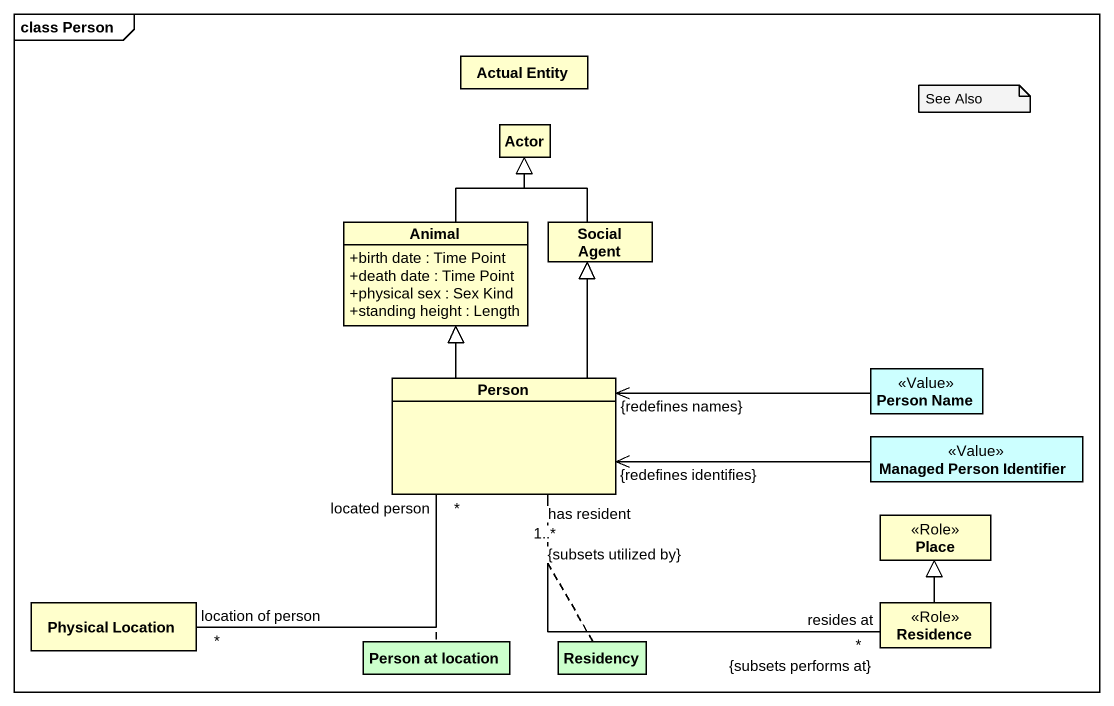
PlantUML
@startuml
mainframe class Person
hide circle
hide empty members
skinparam classAttributeIconSize 0
class "Actual Entity" as Actual_Entity
class "Actor" as Actor_
class Animal {
  +birth date : Time Point
  +death date : Time Point
  +physical sex : Sex Kind
  +standing height : Length
}
class "Social Agent" as Social_Agent
class "Person Name" as Person_Name <<Value>> #CCFFFF
class "Person" as Person_
class "Managed Person Identifier" as Managed_Person_Identifier <<Value>> #CCFFFF
class Place <<Role>>
class "Physical Location" as Physical_Location
class Residence <<Role>>
class "Person at location" as Person_at_location #CCFFCC
class Residency #CCFFCC
Animal -up-|> Actor_
Social_Agent -up-|> Actor_
Person_Name -left-> "{redefines names}" Person_
Person_ -up-|> Animal
Person_ -up-|> Social_Agent
Person_ "located person\n*" -left- "location of person\n*" Physical_Location
(Person_, Physical_Location) .. Person_at_location
Person_ "has resident\n1..*\n{subsets utilized by}" -right- "resides at\n*\n{subsets performs at}" Residence
(Person_, Residence) .. Residency
Managed_Person_Identifier -left-> "{redefines identifies}" Person_
Residence -up-|> Place
note as N1
  See Also
end note
@enduml
